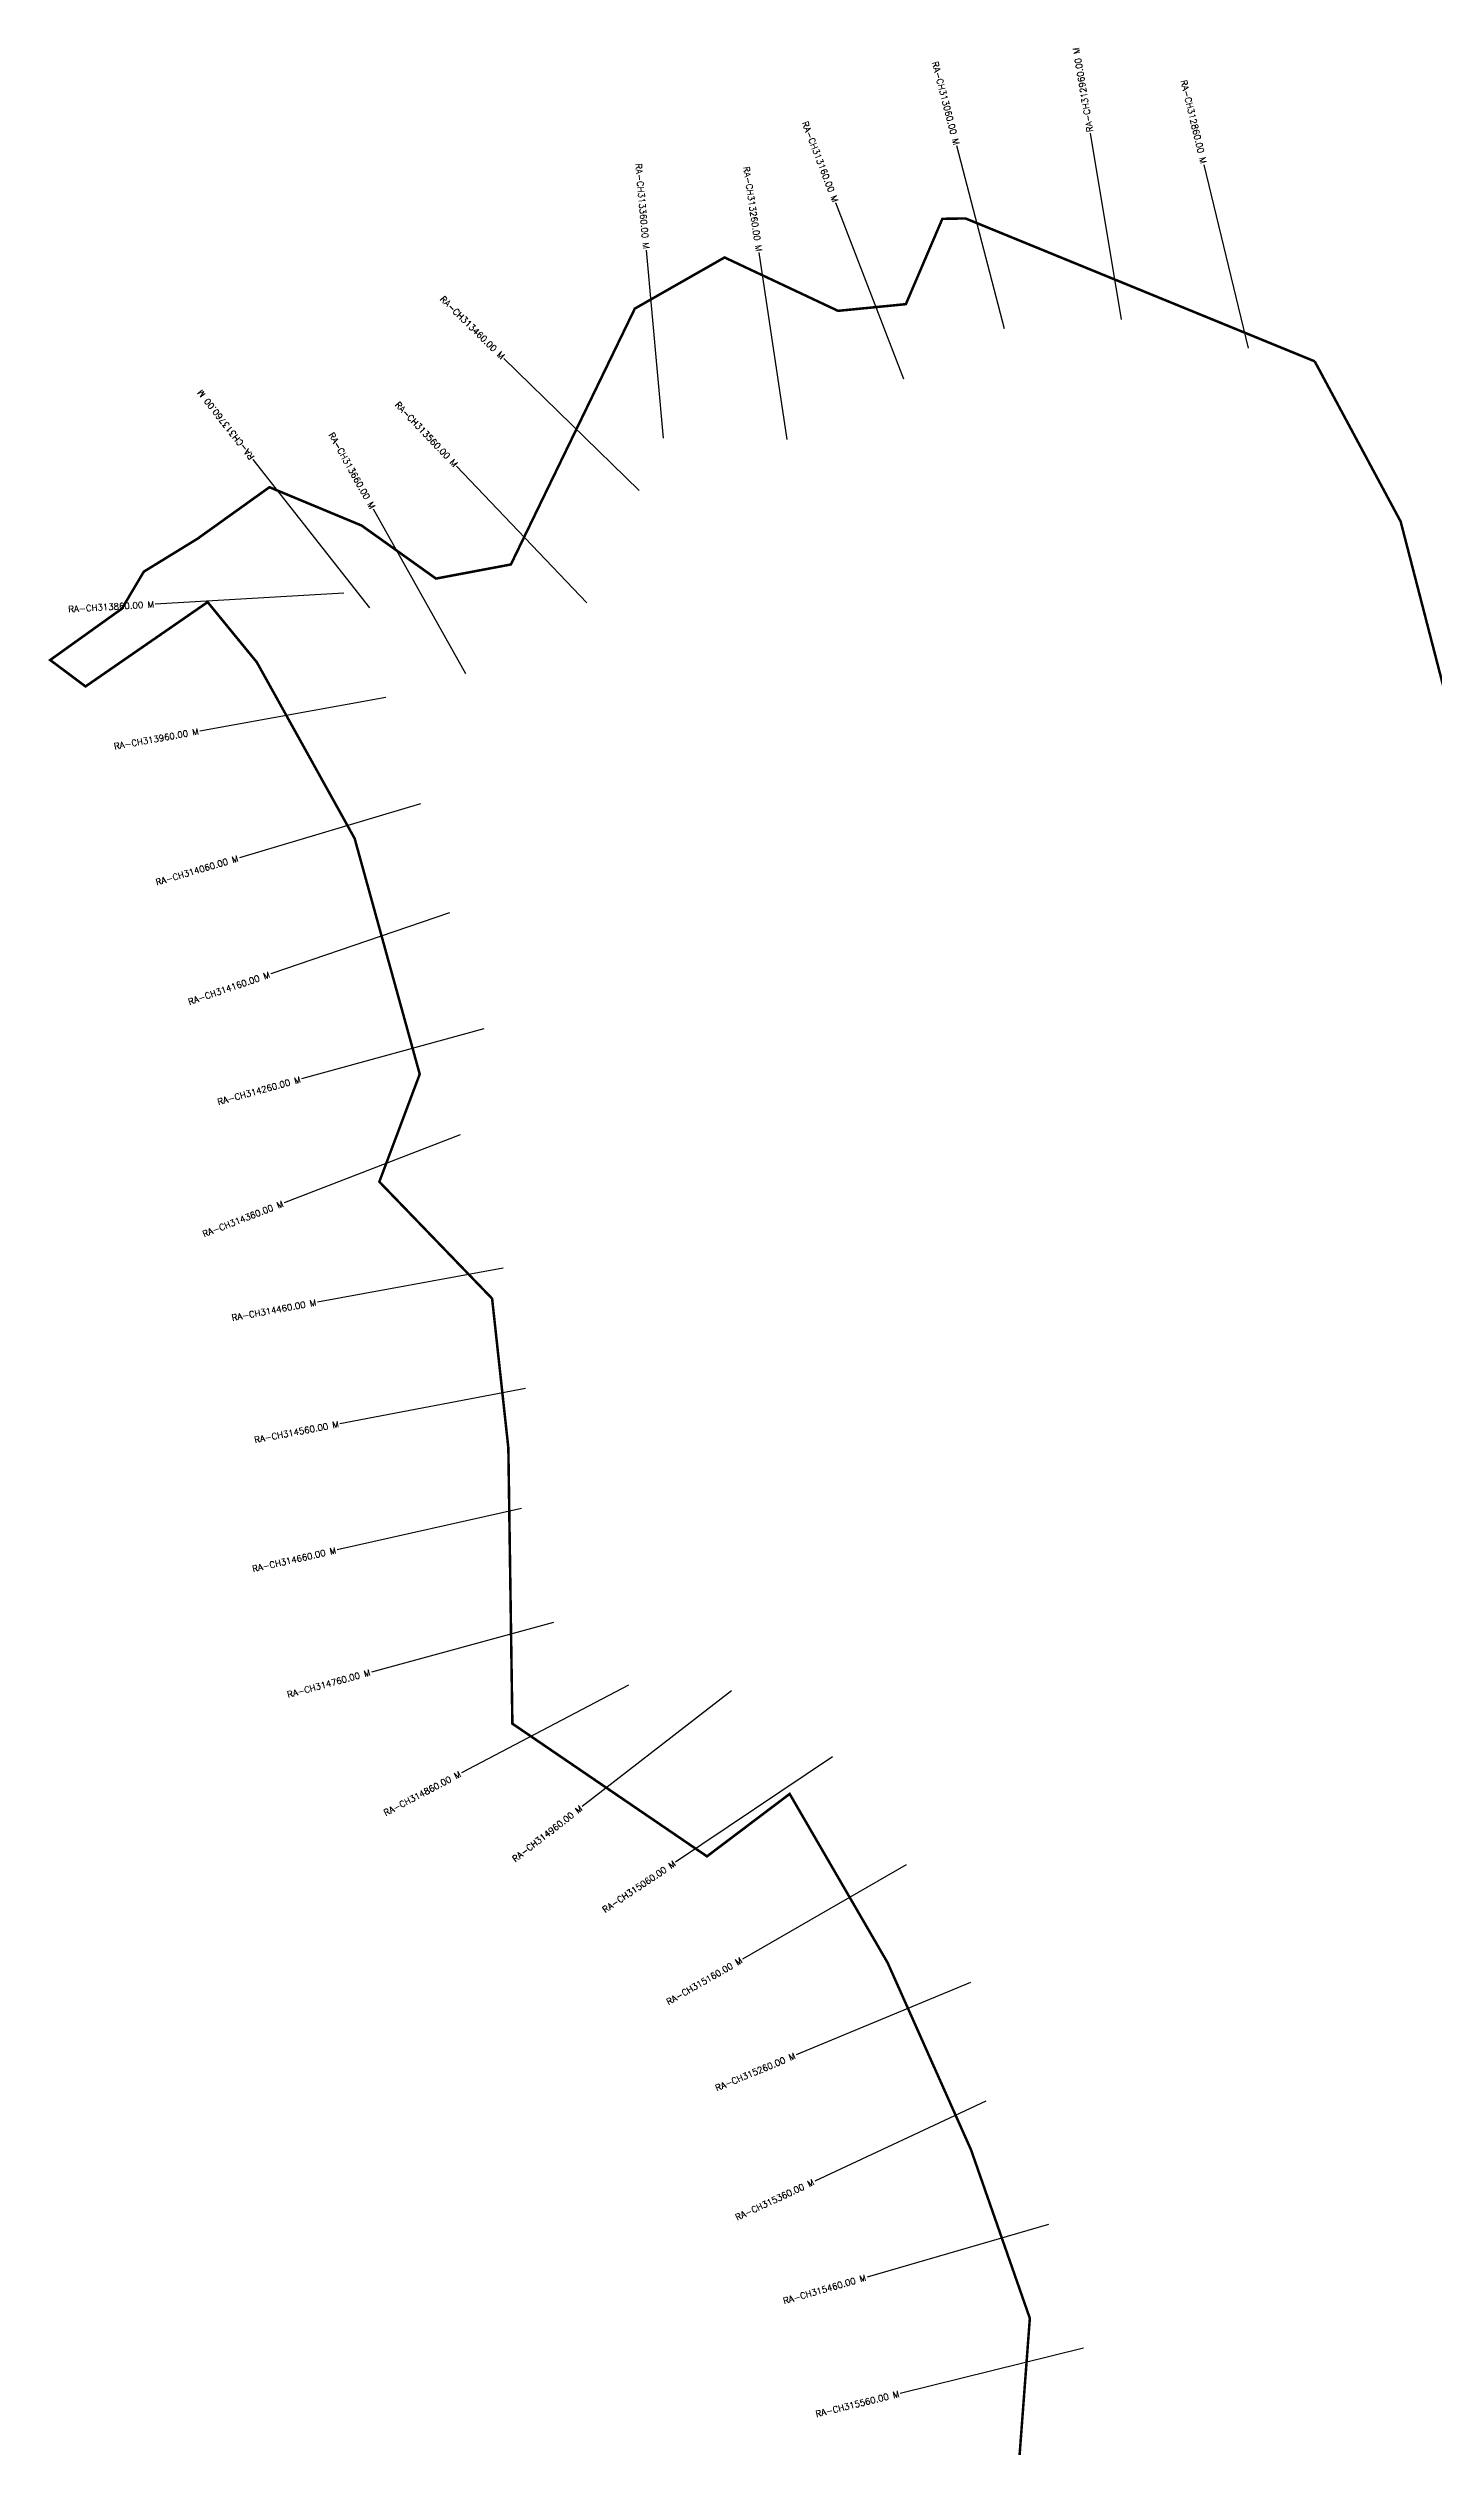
# Model space of a CAD drawing. Header units: metres. Extents: x 285220 to 287655, y 2002665 to 2006445.
# Drawn here: x 285220 to 286321, y 2004538 to 2006445 of the extents above; entities that cross this region are included whole.
import ezdxf
from ezdxf.enums import TextEntityAlignment as Align

# ---------------------------------------------------------------- set-up
doc = ezdxf.new("R2010")
doc.units = ezdxf.units.M
doc.header["$MEASUREMENT"] = 0
doc.layers.add('CS', color=134, linetype='Continuous')
doc.layers.add('CSMark', color=6, linetype='Continuous')
doc.styles.get("Standard").update_dxf_attribs({"font": 'simplex.shx'})

msp = doc.modelspace()

# ---------------------------------------------------------------- linework, layer by layer
at = {"color": 6, "const_width": 2, "flags": 128}
for points in [[(285986.7, 2004463.9), (286000, 2004641.4), (285953.3, 2004775.2), (285887, 2004923.9), (285809.2, 2005058), (285743.5, 2005008.4), (285588.9, 2005113.8), (285585.7, 2005332.9), (285572.8, 2005451.5), (285483.2, 2005544.3), (285515.3, 2005629.8), (285463.6, 2005817), (285385.9, 2005957), (285346.8, 2006004.8), (285249.8, 2005937.8), (285221.7, 2005958.8), (285278.7, 2005999.6), (285296.1, 2006029), (285338.8, 2006055.2), (285395.9, 2006096.1), (285469.2, 2006065.6), (285528.2, 2006023.5), (285587.7, 2006034.7), (285686.2, 2006238), (285757.5, 2006278.6), (285847.6, 2006236.2), (285901.5, 2006241.5), (285930.5, 2006309.3), (285948.9, 2006309.6), (286226.3, 2006196.1)], [(286226.3, 2006196.1), (286294.6, 2006068.8), (286339.4, 2005895.6), (286373.7, 2005860.8), (286408.1, 2005837.5), (286534.1, 2005738.5), (286660.2, 2005639.6), (286694.6, 2005627.8), (286878.9, 2005603.4), (286959.2, 2005556.7), (287051.1, 2005509.9), (287142.9, 2005463.1), (287177.1, 2005405.2), (287210.2, 2005209.1), (287495.3, 2004803.5), (287517.4, 2004676.6), (287539.9, 2004595.7), (287619, 2004387.7)]]:
    msp.add_lwpolyline(points, dxfattribs=at)
at = {"layer": 'CS'}
for p, q in [((286072.9, 2006229.3), (286048.1, 2006377.3)), ((285979.9, 2006222), (285942.1, 2006367.2)), ((286173.8, 2006206.5), (286138.5, 2006352.3)), ((285899.9, 2006181.9), (285846, 2006321.9)), ((285709, 2006135), (285695.4, 2006284.4)), ((285807.3, 2006134.1), (285785, 2006282.5)), ((285689.5, 2006093.5), (285582.2, 2006198.4)), ((285475.6, 2006000.2), (285382.9, 2006118.1)), ((285648.1, 2006004.2), (285544.6, 2006112.8)), ((285551.8, 2005947.7), (285478.6, 2006078.7)), ((285454.9, 2006011.9), (285305.2, 2006003.2)), ((285488.3, 2005929), (285340.6, 2005902.4)), ((285515.8, 2005844.5), (285372, 2005801.7)), ((285538.9, 2005758), (285397, 2005709.4)), ((285566.1, 2005665.7), (285421.5, 2005626)), ((285547.4, 2005581.6), (285407.5, 2005527.5)), ((285581.5, 2005475.8), (285434, 2005448.6)), ((285599.3, 2005380.1), (285451.9, 2005352.1)), ((285596.1, 2005284.8), (285449.8, 2005251.8)), ((285621.6, 2005194.3), (285476.9, 2005154.8)), ((285681.2, 2005144.4), (285548.4, 2005074.7)), ((285763, 2005139.8), (285644.4, 2005047.9)), ((285843.2, 2005087.5), (285718.6, 2005003.9)), ((285901.7, 2005001.7), (285771.8, 2004926.8)), ((285952.9, 2004908.1), (285814.3, 2004850.6)), ((285965, 2004813.9), (285829.1, 2004750.4)), ((286014.8, 2004715.8), (285870.7, 2004674.1)), ((286042.7, 2004617.6), (285897, 2004581.8))]:
    msp.add_line(p, q, dxfattribs=at)

# ---------------------------------------------------------------- texts
at = {"layer": 'CSMark'}
for s, rotation, p in [('RA-CH312960.00 M', 99.5492, (286047.9, 2006378.2)), ('RA-CH313760.00 M', 128.172, (285382.3, 2006118.9))]:
    msp.add_text(s, height=5, rotation=rotation, dxfattribs=at).set_placement(p, align=Align.MIDDLE_LEFT)
for s, rotation, p in [('RA-CH313060.00 M', 284.5999, (285941.8, 2006368.2)), ('RA-CH312860.00 M', 283.6175, (286138.2, 2006353.3)), ('RA-CH313160.00 M', 291.071, (285845.7, 2006322.8)), ('RA-CH313360.00 M', 275.2179, (285695.3, 2006285.4)), ('RA-CH313260.00 M', 278.5422, (285784.9, 2006283.5)), ('RA-CH313460.00 M', 315.6472, (285581.5, 2006199.1)), ('RA-CH313560.00 M', 313.6009, (285544, 2006113.5)), ('RA-CH313660.00 M', 299.205, (285478.1, 2006079.5)), ('RA-CH313860.00 M', 3.3289, (285304.2, 2006003.1)), ('RA-CH313960.00 M', 10.221, (285339.6, 2005902.2)), ('RA-CH314060.00 M', 16.5665, (285371, 2005801.4)), ('RA-CH314160.00 M', 18.8977, (285396, 2005709.1)), ('RA-CH314260.00 M', 15.3479, (285420.5, 2005625.7)), ('RA-CH314360.00 M', 21.1769, (285406.6, 2005527.1)), ('RA-CH314460.00 M', 10.4432, (285433, 2005448.5)), ('RA-CH314560.00 M', 10.752, (285450.9, 2005351.9)), ('RA-CH314660.00 M', 12.6866, (285448.8, 2005251.6)), ('RA-CH314760.00 M', 15.2659, (285475.9, 2005154.6)), ('RA-CH314860.00 M', 27.7135, (285547.5, 2005074.2)), ('RA-CH314960.00 M', 37.7855, (285643.6, 2005047.3)), ('RA-CH315060.00 M', 33.8553, (285717.8, 2005003.3)), ('RA-CH315160.00 M', 29.9621, (285770.9, 2004926.3)), ('RA-CH315260.00 M', 22.5381, (285813.4, 2004850.2)), ('RA-CH315360.00 M', 25.0437, (285828.2, 2004750)), ('RA-CH315460.00 M', 16.1058, (285869.7, 2004673.9)), ('RA-CH315560.00 M', 13.8404, (285896.1, 2004581.5))]:
    msp.add_text(s, height=5, rotation=rotation, dxfattribs=at).set_placement(p, align=Align.MIDDLE_RIGHT)

doc.saveas('drawing.dxf')
